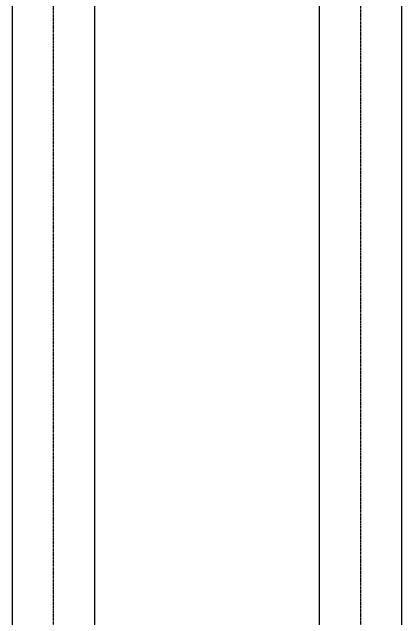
# Model space of a CAD drawing. Header units: millimetres. Extents: x 48717 to 75522, y 76128 to 88842.
# Drawn here: x 57960.4 to 58260.6, y 81876.7 to 82344.2 of the extents above; entities that cross this region are included whole.
import ezdxf

# ---------------------------------------------------------------- set-up
doc = ezdxf.new("R2010")
doc.units = ezdxf.units.MM
doc.linetypes.add('CENTER2', pattern=[1.125, 0.75, -0.125, 0.125, -0.125])
for name, color, linetype in [('Top (Plan) View2-CENTER', 1, 'CENTER2'), ('Top (Plan) View2-DV20-S1B-001d', 140, 'Continuous'), ('Top (Plan) View2-DV90-S1B-001d', 120, 'Continuous')]:
    doc.layers.add(name, color=color, linetype=linetype)

# ---------------------------------------------------------------- blocks, each defined once
blk = doc.blocks.new('*U805')
at = {"layer": 'Top (Plan) View2-CENTER'}
blk.add_line((57992.13, 78949.52), (57992.13, 88604.54), dxfattribs=at)
at = {"layer": 'Top (Plan) View2-DV20-S1B-001d', "color": 0, "linetype": 'ByBlock', "lineweight": -2}
for p, q in [((57960.38, 88604.54), (57960.38, 78949.52)), ((58023.88, 88604.54), (58023.88, 78949.52))]:
    blk.add_line(p, q, dxfattribs=at)
blk = doc.blocks.new('*U834')
at = {"layer": 'Top (Plan) View2-CENTER'}
blk.add_line((58228.87, 87624.26), (58228.87, 77714.33), dxfattribs=at)
at = {"layer": 'Top (Plan) View2-DV90-S1B-001d', "color": 0, "linetype": 'ByBlock', "lineweight": -2}
for p, q in [((58197.12, 77714.33), (58197.12, 87624.58)), ((58260.62, 77714.33), (58260.62, 87624.58))]:
    blk.add_line(p, q, dxfattribs=at)

msp = doc.modelspace()

# ---------------------------------------------------------------- block references
at = {"layer": 'Top (Plan) View2-DV20-S1B-001d'}
msp.add_blockref('*U805', (0, 0), dxfattribs=at)
at = {"layer": 'Top (Plan) View2-DV90-S1B-001d'}
msp.add_blockref('*U834', (0, 0), dxfattribs=at)

doc.saveas('drawing.dxf')
